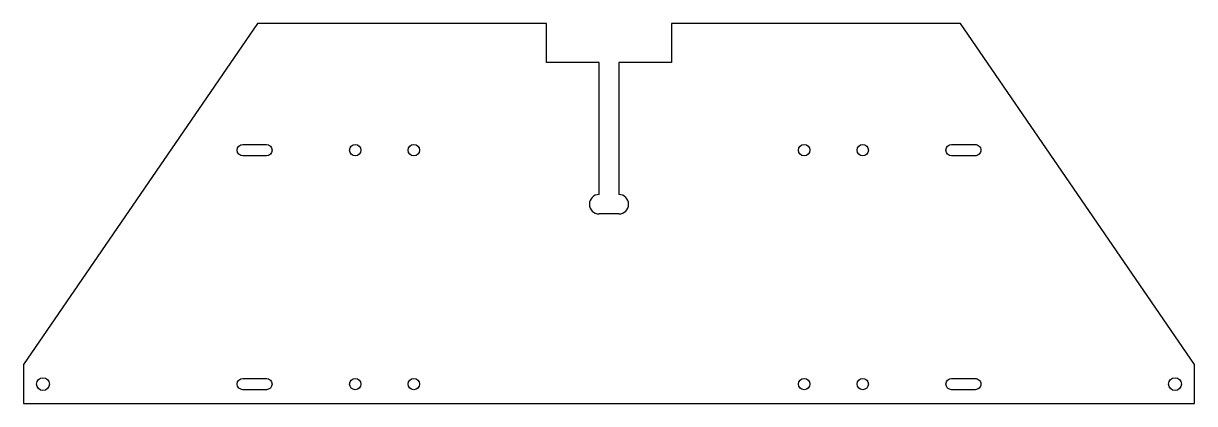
# Model space of a CAD drawing. Header units: millimetres. Extents: x -123 to 477, y 100 to 295.
import ezdxf

# ---------------------------------------------------------------- set-up
doc = ezdxf.new("R2010")
doc.units = ezdxf.units.MM
doc.layers.get('0').update_dxf_attribs({"linetype": 'CONTINUOUS'})

msp = doc.modelspace()

# ---------------------------------------------------------------- linework, layer by layer
for p, q in [((-2.97, 295), (-122.97, 120)), ((145.03, 295), (-2.97, 295)), ((145.03, 275), (145.03, 295)), ((209.03, 295), (209.03, 275)), ((357.03, 295), (209.03, 295)), ((477.03, 120), (357.03, 295)), ((171.97, 275), (145.03, 275)), ((171.97, 207.25), (171.97, 275)), ((209.03, 275), (182.09, 275)), ((182.09, 275), (182.09, 207.25)), ((182.09, 197.25), (171.97, 197.25)), ((477.03, 100), (477.03, 120)), ((-122.97, 120), (-122.97, 100)), ((-122.97, 100), (477.03, 100))]:
    msp.add_line(p, q)
for points in [[(-10.54, 232.9), (1.51, 232.9, -1), (1.51, 227.1), (-10.54, 227.1, -1)], [(364.61, 227.1), (352.56, 227.1, -1), (352.56, 232.9), (364.61, 232.9, -0.414214), (367.51, 230, -0.414214)], [(-10.54, 112.9), (1.51, 112.9, -1), (1.51, 107.1), (-10.54, 107.1, -1)], [(364.61, 107.1), (352.56, 107.1, -1), (352.56, 112.9), (364.61, 112.9, -0.414214), (367.51, 110, -0.414214)]]:
    msp.add_lwpolyline(points, format="xyb", close=True)
for centre, radius in [((47.03, 230), 2.9), ((77.03, 230), 2.9), ((277.03, 230), 2.9), ((307.03, 230), 2.9), ((-112.97, 110), 3.3), ((47.03, 110), 2.9), ((77.03, 110), 2.9), ((277.03, 110), 2.9), ((307.03, 110), 2.9), ((467.03, 110), 3.3)]:
    msp.add_circle(centre, radius)
for centre, start, end in [((171.97, 202.25), 90, 270), ((182.09, 202.25), -90, 90)]:
    msp.add_arc(centre, 5, start, end)

doc.saveas('drawing.dxf')
